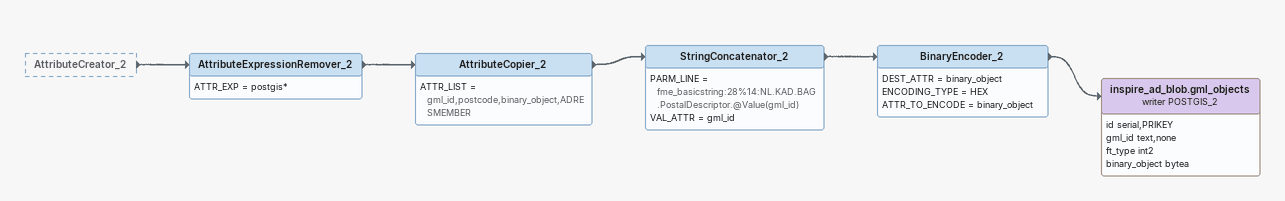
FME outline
AttributeCreator_2 [outside]
    -> AttributeExpressionRemover_2
AttributeExpressionRemover_2
    ATTR_EXP = postgis*
    -> AttributeCopier_2
AttributeCopier_2
    ATTR_LIST = gml_id,postcode,binary_object,ADRESMEMBER
    -> StringConcatenator_2
StringConcatenator_2
    PARM_LINE = fme_basicstring:28%14:NL.KAD.BAG.PostalDescriptor.@Value(gml_id)
    VAL_ATTR = gml_id
    -> BinaryEncoder_2
BinaryEncoder_2
    DEST_ATTR = binary_object
    ENCODING_TYPE = HEX
    ATTR_TO_ENCODE = binary_object
    -> inspire_ad_blob.gml_objects (writer POSTGIS_2)
inspire_ad_blob.gml_objects (writer POSTGIS_2)
    attributes: id serial,PRIKEY, gml_id text,none, ft_type int2, binary_object bytea
